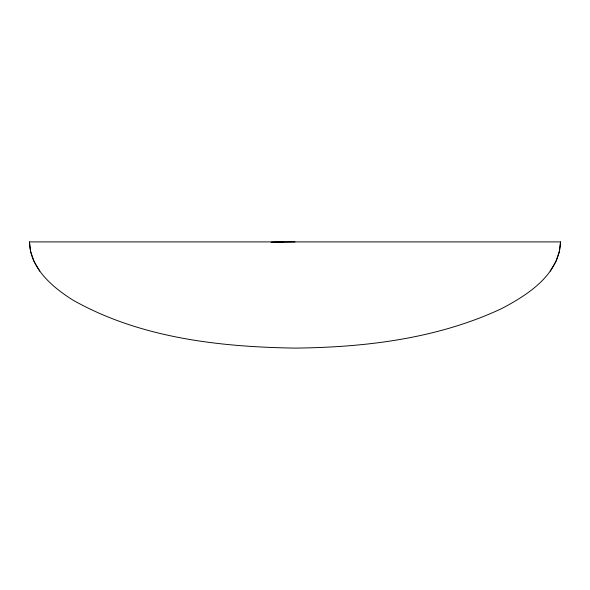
<?xml version="1.0" encoding="UTF-8"?>
<svg xmlns="http://www.w3.org/2000/svg" width="590" height="590" viewBox="0 0 590 590"><rect width="100%" height="100%" fill="white"/><g stroke="black" fill="none" stroke-linecap="round" stroke-linejoin="round"><path stroke-width="0.89" d="M560.5 241.9C559.364 274.756 527.283 295.273 501.124 308.836C436.969 338.756 365.122 347.363 295 348.1C219.096 346.927 139.941 337.937 72.777 300.015C52.363 287.131 29.884 268.133 29.5 241.9L560.5 241.9L559.423 251.443L556.068 261.223L550.249 271.12M283.163 241.9L271.164 242.328L295 241.9M39.751 271.12L33.932 261.223L30.577 251.443L29.5 241.9"/></g></svg>
